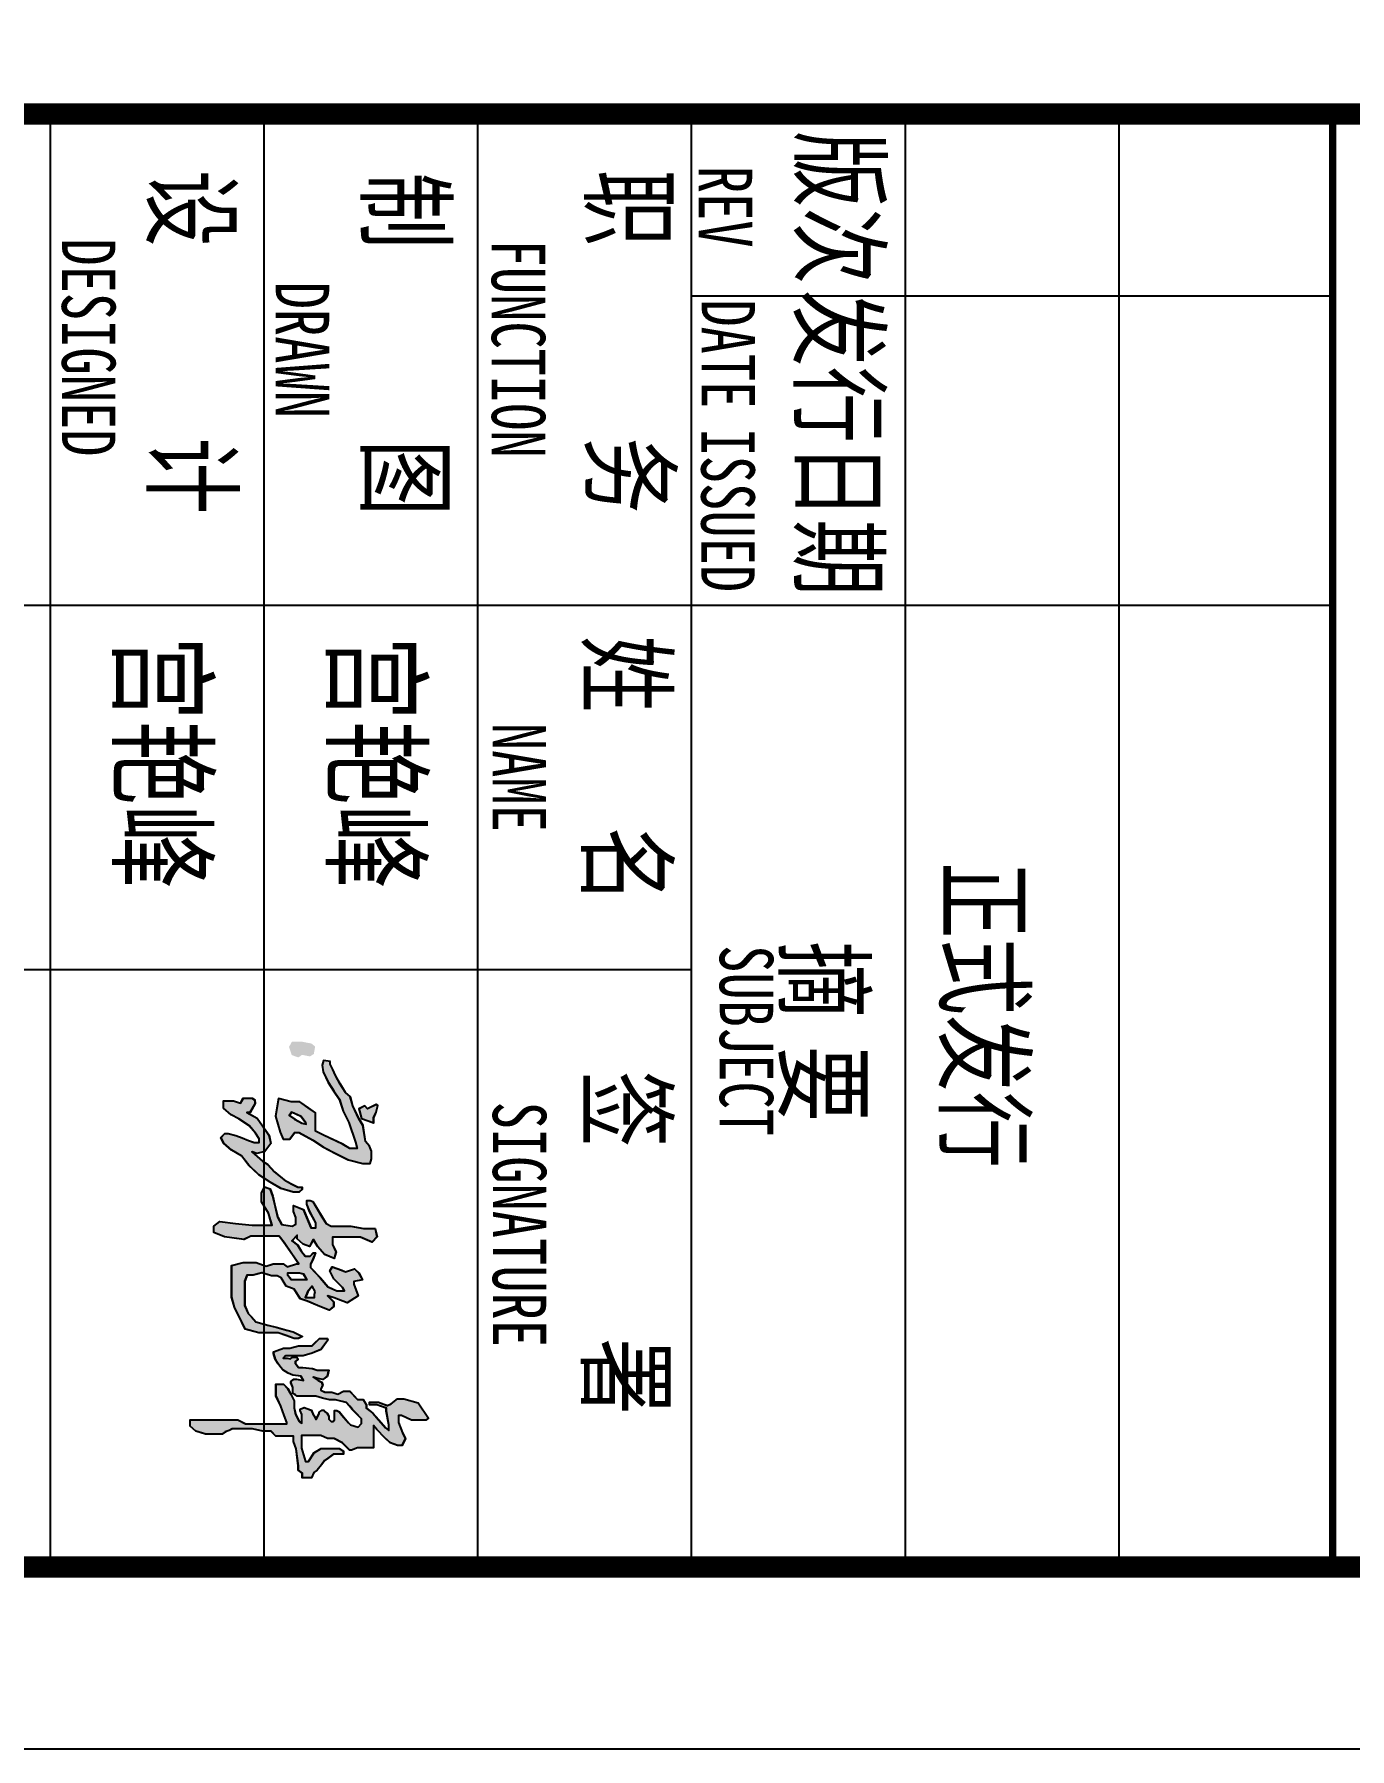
# Model space of a CAD drawing. Extents: x -46552 to 500351, y 55470 to 139570.
# Drawn here: x 137415 to 144654, y 55470 to 64909 of the extents above; entities that cross this region are included whole.
import ezdxf

# ---------------------------------------------------------------- set-up
doc = ezdxf.new("R2010")
doc.units = 0
doc.header["$LTSCALE"] = 1000
doc.header["$MEASUREMENT"] = 0
doc.layers.add('PUB_TITLE', color=7, linetype='Continuous')
doc.layers.add('TK', color=126, linetype='Continuous')
doc.styles.add('-宋体', font='', dxfattribs={"width": 0.8})
doc.styles.get('-宋体').set_extended_font_data('SimSun')

# ---------------------------------------------------------------- blocks, each defined once
blk = doc.blocks.new('jztq')
for points in [[(263023.3, 262350.8), (263012.6, 262342.1), (263012.6, 262319.6), (263021.8, 262307.8), (263017.9, 262289.9), (263017.9, 262268.7), (263003.8, 262280.5), (263003.8, 262316.9), (263003.8, 262376.9), (262989.6, 262427.4), (262969.6, 262475.7), (262919, 262513.3), (262909.5, 262512.2), (262909.5, 262467.6), (262935.1, 262441.1), (262949.6, 262426.6), (262949.6, 262418.4), (262949.6, 262371.9), (262949.6, 262351.9), (262962.4, 262304.5), (262962.4, 262269.9), (262975.2, 262234.4), (262982.5, 262215.3), (262992.5, 262215.3), (263023.5, 262224.4), (263049, 262239.9), (263069.1, 262254.4), (263080.9, 262266.3), (263099.1, 262295.4), (263110.1, 262320.9), (263117.4, 262365.5), (263140.2, 262380.1), (263132.9, 262340), (263132.9, 262326.4), (263145.6, 262310.9), (263152.9, 262310.9), (263178.5, 262320.9), (263195.8, 262320.9), (263211.3, 262320.9), (263219.5, 262334.6), (263226.8, 262344.6), (263226.8, 262373.1), (263226.8, 262405.9), (263226.8, 262447.8), (263236.8, 262484.2), (263246.8, 262523.4), (263246.8, 262555.3), (263262.3, 262615.4), (263281.5, 262633.6), (263299.7, 262648.2), (263316.1, 262664.6), (263350.8, 262699.2), (263376.3, 262699.2), (263398.2, 262681), (263384.5, 262637.8), (263373.6, 262626.8), (263330.7, 262591.3), (263313.4, 262576.7), (263305.2, 262562.2), (263305.2, 262550.3), (263323.4, 262550.3), (263341.6, 262550.3), (263357.1, 262550.3), (263365.3, 262542.1), (263365.3, 262532.1), (263352.6, 262519.4), (263337.1, 262519.4), (263322.5, 262511.2), (263312.5, 262498.4), (263303.4, 262491.1), (263303.4, 262482), (263314.3, 262465.7), (263322.2, 262465.7), (263338, 262457.4), (263355.3, 262448.3), (263336.2, 262439.2), (263323.4, 262431), (263303.4, 262422.8), (263288.7, 262383.2), (263298.8, 262361.4), (263306.1, 262361.4), (263327.9, 262370.5), (263346.2, 262370.5), (263354.4, 262370.5), (263375.3, 262370.5), (263365.3, 262355.9), (263327.9, 262336.8), (263291.5, 262327.7), (263251.4, 262327.7), (263215.8, 262310.4), (263183.9, 262292.2), (263161.1, 262269.4), (263161.1, 262228.4), (263181.2, 262228.4), (263224, 262228.4), (263281.4, 262254.8), (263332.5, 262273), (263379.5, 262290.5), (263379.5, 262218.4), (263379.5, 262116.6), (263379.5, 262061.1), (263357.3, 262018.6), (263357.3, 261963.1), (263357.3, 261927.9), (263357.3, 261887.2), (263357.3, 261800.2), (263357.3, 261755.8), (263374, 261755.8), (263392.5, 261755.8), (263418.4, 261787.3), (263435.4, 261840.9), (263435.4, 261930.8), (263423.8, 261949.6), (263415.8, 261970.6), (263407.2, 261988), (263407.2, 262016.2), (263407.2, 262045.1), (263407.2, 262097.9), (263418.9, 262155.7), (263418.9, 262200.5), (263447.6, 262227.7), (263447.6, 262310.5), (263447.6, 262324.9), (263476.4, 262324.9), (263515.7, 262339.3), (263610, 262351.1), (263633.6, 262351.1), (263650.6, 262373.4), (263675.5, 262373.4), (263675.5, 262410), (263675.5, 262423.1), (263646.7, 262436.2), (263634.9, 262454.5), (263604.8, 262478.1), (263581.2, 262496.4), (263568.1, 262514.7), (263545.8, 262543.5), (263545.8, 262598.5), (263530.1, 262598.5), (263514.4, 262576.3), (263514.4, 262539.6), (263514.4, 262476.8), (263539.3, 262437.5), (263586.4, 262407.4), (263586.4, 262390.4), (263513.1, 262368.1), (263463.3, 262368.1), (263442.3, 262368.1), (263442.3, 262398.2), (263442.3, 262408.7), (263442.3, 262436.2), (263442.3, 262475.5), (263459.3, 262512.1), (263459.3, 262547.5), (263484.2, 262593.3), (263523.5, 262633.8), (263523.5, 262644.3), (263511.7, 262677), (263511.7, 262707.2), (263511.7, 262720.2), (263511.7, 262749), (263511.7, 262764.7), (263460.7, 262764.7), (263414.8, 262764.7), (263388.6, 262764.7), (263410.9, 262783.1), (263455.4, 262827.6), (263482.9, 262857.7), (263497.3, 262898.3), (263497.3, 262921.8), (263459.3, 262940.1), (263429.2, 262924.4), (263371.6, 262902.2), (263333.6, 262902.2), (263333.6, 262919.2), (263358.1, 262974.2), (263358.1, 263052), (263348, 263067.1), (263264.1, 263010.8), (263240.6, 262932.3), (263240.6, 262896.9), (263268.1, 262861.6), (263278.5, 262840.7), (263260.2, 262792.2), (263260.2, 262742.5), (263274.6, 262742.5), (263274.6, 262783.1), (263293, 262835.4), (263308.7, 262835.4), (263384.7, 262849.8), (263416.1, 262849.8), (263401.7, 262831.5), (263357.2, 262793.5), (263320.5, 262760.8), (263293, 262725.5), (263272, 262725.5), (263244.5, 262708.5), (263244.5, 262677), (263199.9, 262633.8), (263199.9, 262599.8), (263215.7, 262568.4), (263204.6, 262536), (263204.6, 262498.1), (263194.3, 262475.1), (263187.2, 262475.1), (263166.7, 262484.8), (263150.3, 262479.7), (263140.1, 262461.3), (263121.1, 262433.7), (263126.7, 262450.5), (263134.4, 262485.8), (263116, 262510.9), (263083.2, 262518.1), (263083.2, 262488.4), (263083.2, 262455.1), (263074, 262428.5), (263068.4, 262375.3), (263068.4, 262352.3), (263039.8, 262330.6)], [(263023.3, 262350.1), (263012.6, 262341.4), (263012.6, 262318.9), (263021.8, 262307.1), (263017.9, 262289.1), (263017.9, 262268), (263003.8, 262279.7), (263003.8, 262316.2), (263003.8, 262376.2), (262989.6, 262426.7), (262969.6, 262474.9), (262919, 262512.6), (262909.5, 262511.5), (262909.5, 262466.8), (262935.1, 262440.4), (262949.6, 262425.9), (262949.6, 262417.7), (262949.6, 262371.2), (262949.6, 262351.2), (262962.4, 262303.8), (262962.4, 262269.2), (262975.2, 262233.7), (262982.5, 262214.5), (262992.5, 262214.5), (263023.5, 262223.7), (263049, 262239.1), (263069.1, 262253.7), (263080.9, 262265.6), (263099.1, 262294.7), (263110.1, 262320.2), (263117.4, 262364.8), (263140.2, 262379.4), (263132.9, 262339.3), (263132.9, 262325.7), (263145.6, 262310.2), (263152.9, 262310.2), (263178.5, 262320.2), (263195.8, 262320.2), (263211.3, 262320.2), (263219.5, 262333.9), (263226.8, 262343.9), (263226.8, 262372.4), (263226.8, 262405.2), (263226.8, 262447.1), (263236.8, 262483.5), (263246.8, 262522.7), (263246.8, 262554.6), (263262.3, 262614.7), (263281.5, 262632.9), (263299.7, 262647.5), (263316.1, 262663.9), (263350.8, 262698.5), (263376.3, 262698.5), (263398.2, 262680.3), (263384.5, 262637), (263373.6, 262626.1), (263330.7, 262590.6), (263313.4, 262576), (263305.2, 262561.4), (263305.2, 262549.6), (263323.4, 262549.6), (263341.6, 262549.6), (263357.1, 262549.6), (263365.3, 262541.4), (263365.3, 262531.4), (263352.6, 262518.6), (263337.1, 262518.6), (263322.5, 262510.4), (263312.5, 262497.7), (263303.4, 262490.4), (263303.4, 262481.3), (263314.3, 262465), (263322.2, 262465), (263338, 262456.7), (263355.3, 262447.6), (263336.2, 262438.5), (263323.4, 262430.3), (263303.4, 262422.1), (263288.7, 262382.5), (263298.8, 262360.7), (263306.1, 262360.7), (263327.9, 262369.8), (263346.2, 262369.8), (263354.4, 262369.8), (263375.3, 262369.8), (263365.3, 262355.2), (263327.9, 262336.1), (263291.5, 262327), (263251.4, 262327), (263215.8, 262309.7), (263183.9, 262291.4), (263161.1, 262268.7), (263161.1, 262227.7), (263181.2, 262227.7), (263224, 262227.7), (263281.4, 262254.1), (263332.5, 262272.3), (263379.5, 262289.8), (263379.5, 262217.7), (263379.5, 262115.9), (263379.5, 262060.4), (263357.3, 262017.9), (263357.3, 261962.3), (263357.3, 261927.2), (263357.3, 261886.5), (263357.3, 261799.5), (263357.3, 261755.1), (263374, 261755.1), (263392.5, 261755.1), (263418.4, 261786.5), (263435.4, 261840.2), (263435.4, 261930.1), (263423.8, 261948.9), (263415.8, 261969.9), (263407.2, 261987.2), (263407.2, 262015.4), (263407.2, 262044.4), (263407.2, 262097.1), (263418.9, 262155), (263418.9, 262199.8), (263447.6, 262227), (263447.6, 262309.8), (263447.6, 262324.2), (263476.4, 262324.2), (263515.7, 262338.6), (263610, 262350.4), (263633.6, 262350.4), (263650.6, 262372.6), (263675.5, 262372.6), (263675.5, 262409.3), (263675.5, 262422.4), (263646.7, 262435.5), (263634.9, 262453.8), (263604.8, 262477.4), (263581.2, 262495.7), (263568.1, 262514), (263545.8, 262542.8), (263545.8, 262597.8), (263530.1, 262597.8), (263514.4, 262575.5), (263514.4, 262538.9), (263514.4, 262476.1), (263539.3, 262436.8), (263586.4, 262406.7), (263586.4, 262389.7), (263513.1, 262367.4), (263463.3, 262367.4), (263442.3, 262367.4), (263442.3, 262397.5), (263442.3, 262408), (263442.3, 262435.5), (263442.3, 262474.7), (263459.3, 262511.4), (263459.3, 262546.7), (263484.2, 262592.6), (263523.5, 262633.1), (263523.5, 262643.6), (263511.7, 262676.3), (263511.7, 262706.4), (263511.7, 262719.5), (263511.7, 262748.3), (263511.7, 262764), (263460.7, 262764), (263414.8, 262764), (263388.6, 262764), (263410.9, 262782.3), (263455.4, 262826.9), (263482.9, 262857), (263497.3, 262897.5), (263497.3, 262921.1), (263459.3, 262939.4), (263429.2, 262923.7), (263371.6, 262901.5), (263333.6, 262901.5), (263333.6, 262918.5), (263358.1, 262973.5), (263358.1, 263051.3), (263348, 263066.4), (263264.1, 263010.1), (263240.6, 262931.6), (263240.6, 262896.2), (263268.1, 262860.9), (263278.5, 262839.9), (263260.2, 262791.5), (263260.2, 262741.8), (263274.6, 262741.8), (263274.6, 262782.3), (263293, 262834.7), (263308.7, 262834.7), (263384.7, 262849.1), (263416.1, 262849.1), (263401.7, 262830.8), (263357.2, 262792.8), (263320.5, 262760.1), (263293, 262724.8), (263272, 262724.8), (263244.5, 262707.7), (263244.5, 262676.3), (263199.9, 262633.1), (263199.9, 262599.1), (263215.7, 262567.7), (263204.6, 262535.2), (263204.6, 262497.4), (263194.3, 262474.4), (263187.2, 262474.4), (263166.7, 262484.1), (263150.3, 262479), (263140.1, 262460.6), (263121.1, 262432.9), (263126.7, 262449.8), (263134.4, 262485.1), (263116, 262510.2), (263083.2, 262517.3), (263083.2, 262487.7), (263083.2, 262454.4), (263074, 262427.8), (263068.4, 262374.6), (263068.4, 262351.6), (263039.8, 262329.9)]]:
    blk.add_hatch(color=1).paths.add_polyline_path(points)
h = blk.add_hatch(color=1)
h.paths.add_polyline_path([(261644.4, 262731.3), (261628.2, 262717.4), (261645.2, 262684.9), (261698.5, 262698.8), (261711.7, 262735.1), (261720.9, 262766), (261693.9, 262766), (261663.7, 262779.2), (261625.9, 262788.4), (261621.2, 262780.7)])
h.paths.add_polyline_path([(261629.1, 262651.3), (261578.6, 262637.4), (261554.4, 262611), (261509.2, 262582.6), (261460.8, 262556.2), (261428.5, 262541.2), (261399.5, 262526.1), (261383.3, 262526.1), (261378.1, 262490), (261404.7, 262481.9), (261440.3, 262487.3), (261499, 262516.7), (261546.1, 262545.3), (261591.9, 262576.7), (261657.4, 262598.1), (261720.8, 262628.7), (261829, 262665.8), (261862.9, 262674.6), (261862.9, 262634.2), (261838.8, 262594.9), (261789.7, 262490.1), (261767.8, 262445.3), (261721.9, 262445.3), (261666.2, 262445.3), (261638.9, 262406), (261606.1, 262359.1), (261606.1, 262312.1), (261588.6, 262242.3), (261684.8, 262225.9), (261773.3, 262251), (261812.6, 262267.4), (261812.6, 262303.4), (261775.5, 262330.7), (261775.5, 262354.7), (261795.1, 262391.8), (261818.1, 262432.2), (261855.2, 262490.1), (261891.3, 262556.7), (261925.2, 262626.5), (261944.8, 262705.1), (261944.8, 262746.6), (261920.1, 262753.4), (261877.6, 262753.4), (261849.6, 262743.2), (261823.8, 262721.2), (261736.7, 262707.2), (261699, 262685.2)])
h.paths.add_polyline_path([(261729.4, 262394.4), (261723.3, 262371.6), (261701.3, 262331.3), (261682.3, 262301.7), (261663.3, 262313.1), (261687.6, 262365.5), (261721.8, 262391.4)], flags=16)
h = blk.add_hatch(color=1)
h.paths.add_polyline_path([(261644.4, 262730.6), (261628.2, 262716.7), (261645.2, 262684.2), (261698.5, 262698.1), (261711.7, 262734.4), (261720.9, 262765.3), (261693.9, 262765.3), (261663.7, 262778.4), (261625.9, 262787.7), (261621.2, 262780)])
h.paths.add_polyline_path([(261629.1, 262650.6), (261578.6, 262636.6), (261554.4, 262610.3), (261509.2, 262581.8), (261460.8, 262555.5), (261428.5, 262540.5), (261399.5, 262525.4), (261383.3, 262525.4), (261378.1, 262489.3), (261404.7, 262481.1), (261440.3, 262486.6), (261499, 262515.9), (261546.1, 262544.6), (261591.9, 262576), (261657.4, 262597.4), (261720.8, 262628), (261829, 262665.1), (261862.9, 262673.8), (261862.9, 262633.5), (261838.8, 262594.2), (261789.7, 262489.3), (261767.8, 262444.6), (261721.9, 262444.6), (261666.2, 262444.6), (261638.9, 262405.3), (261606.1, 262358.3), (261606.1, 262311.4), (261588.6, 262241.5), (261684.8, 262225.2), (261773.3, 262250.3), (261812.6, 262266.6), (261812.6, 262302.7), (261775.5, 262330), (261775.5, 262354), (261795.1, 262391.1), (261818.1, 262431.5), (261855.2, 262489.3), (261891.3, 262555.9), (261925.2, 262625.8), (261944.8, 262704.4), (261944.8, 262745.9), (261920.1, 262752.7), (261877.6, 262752.7), (261849.6, 262742.5), (261823.8, 262720.5), (261736.7, 262706.5), (261699, 262684.5)])
h.paths.add_polyline_path([(261729.4, 262393.7), (261723.3, 262370.9), (261701.3, 262330.6), (261682.3, 262301), (261663.3, 262312.4), (261687.6, 262364.8), (261721.8, 262390.6)], flags=16)
h = blk.add_hatch(color=1)
h.paths.add_polyline_path([(262299.2, 262420.8), (262264.6, 262406.4), (262198.2, 262378.7), (262177.7, 262324.4), (262210.3, 262324.4), (262242.9, 262337.7), (262279.1, 262337.7), (262291.1, 262317.2), (262281.5, 262259.3), (262240.5, 262237.7), (262185, 262223.2), (262124.7, 262209.9), (262086, 262195.5), (262074, 262165.3), (262109, 262148.5), (262156, 262148.5), (262220, 262187), (262285.1, 262206.3), (262285.1, 262169), (262285.1, 262096.6), (262275.4, 262005), (262265.8, 261919.5), (262291.1, 261885.7), (262324.9, 261885.7), (262349, 261944.8), (262363.5, 262052), (262345.4, 262089.4), (262345.4, 262125.6), (262345.4, 262152.1), (262345.4, 262166.5), (262345.4, 262208.7), (262345.4, 262246.1), (262380.4, 262272.6), (262449.2, 262319.6), (262498.6, 262353.4), (262498.6, 262341.3), (262514.3, 262289.5), (262497.4, 262267.8), (262497.4, 262248.5), (262497.4, 262213.5), (262510.7, 262173.8), (262490.2, 262119.5), (262490.2, 262048.4), (262507.1, 261984.5), (262539.6, 261984.5), (262603.6, 261984.5), (262682, 261984.5), (262737.5, 262000.2), (262819.5, 262040), (262856.9, 262059.3), (262878.6, 262134), (262878.6, 262185.8), (262878.6, 262240.1), (262891.9, 262283.5), (262908.8, 262328.1), (262908.8, 262351), (262897.9, 262373.9), (262872.6, 262323.2), (262862.9, 262287.1), (262846, 262229.2), (262835.2, 262182.2), (262816.7, 262117.5), (262790.6, 262093), (262771.3, 262074.9), (262726.6, 262055.7), (262672.3, 262055.7), (262619.3, 262055.7), (262593.9, 262055.7), (262560.1, 262068.9), (262560.1, 262101.5), (262546.9, 262150.9), (262563.8, 262203.9), (262563.8, 262235.2), (262575.8, 262256.2), (262621.6, 262283.9), (262637.3, 262328.5), (262690.4, 262362.3), (262703.7, 262400.8), (262732.6, 262469.5), (262753.1, 262521.4), (262733.8, 262545.5), (262707.3, 262545.5), (262674.7, 262512.9), (262684.4, 262547.9), (262712.1, 262620.2), (262674.7, 262680.5), (262609.6, 262656.3), (262595.1, 262656.3), (262585.4, 262704.6), (262548, 262682.9), (262526.3, 262660), (262542, 262610.5), (262532.4, 262590.1), (262514.3, 262538.2), (262536, 262525), (262580.6, 262546.7), (262627.7, 262593.7), (262645.8, 262604.5), (262645.8, 262563.5), (262624, 262514.1), (262574.6, 262471.9), (262517.9, 262417.7), (262499.8, 262417.7), (262476.9, 262429.8), (262438.3, 262445.4), (262438.3, 262433.4), (262455.2, 262416.5), (262455.2, 262390), (262429.8, 262368.3), (262396, 262347.8), (262371.9, 262316.5), (262340.5, 262344.2), (262359.8, 262344.2), (262390, 262377.9), (262403.3, 262412.9), (262364.7, 262433.4), (262404.5, 262458.7), (262446.7, 262496), (262468.4, 262547.9), (262432.2, 262558.7), (262392.4, 262539.4), (262351.4, 262539.4), (262351.4, 262619), (262351.4, 262692.5), (262377.9, 262756.4), (262349, 262784.1), (262304.4, 262774.5), (262304.4, 262710.6), (262289.9, 262639.5), (262289.9, 262532.2), (262276.6, 262504.5), (262239.2, 262481.6), (262154.8, 262431), (262148.8, 262416), (262148.8, 262398), (262169.3, 262398), (262210.3, 262413.6), (262271.8, 262447.4), (262299.2, 262447.4)])
h.paths.add_polyline_path([(262553.9, 262378.8), (262585.7, 262397.5), (262585.7, 262367.6), (262585.7, 262312.6), (262561.4, 262293), (262548.3, 262293), (262548.3, 262315.4), (262548.3, 262357.4)], flags=16)
h.paths.add_polyline_path([(262621.2, 262427.4), (262650.1, 262444.2), (262667, 262440.5), (262682.8, 262440.5), (262682.8, 262424.6), (262682.8, 262390), (262652.9, 262402.2)], flags=16)
h = blk.add_hatch(color=1)
h.paths.add_polyline_path([(262299.2, 262420.1), (262264.6, 262405.7), (262198.2, 262378), (262177.7, 262323.7), (262210.3, 262323.7), (262242.9, 262337), (262279.1, 262337), (262291.1, 262316.5), (262281.5, 262258.6), (262240.5, 262236.9), (262185, 262222.5), (262124.7, 262209.2), (262086, 262194.8), (262074, 262164.6), (262109, 262147.7), (262156, 262147.7), (262220, 262186.3), (262285.1, 262205.6), (262285.1, 262168.2), (262285.1, 262095.9), (262275.4, 262004.3), (262265.8, 261918.7), (262291.1, 261885), (262324.9, 261885), (262349, 261944.1), (262363.5, 262051.3), (262345.4, 262088.7), (262345.4, 262124.8), (262345.4, 262151.4), (262345.4, 262165.8), (262345.4, 262208), (262345.4, 262245.4), (262380.4, 262271.9), (262449.2, 262318.9), (262498.6, 262352.6), (262498.6, 262340.6), (262514.3, 262288.8), (262497.4, 262267.1), (262497.4, 262247.8), (262497.4, 262212.8), (262510.7, 262173.1), (262490.2, 262118.8), (262490.2, 262047.7), (262507.1, 261983.8), (262539.6, 261983.8), (262603.6, 261983.8), (262682, 261983.8), (262737.5, 261999.5), (262819.5, 262039.3), (262856.9, 262058.6), (262878.6, 262133.3), (262878.6, 262185.1), (262878.6, 262239.3), (262891.9, 262282.7), (262908.8, 262327.3), (262908.8, 262350.2), (262897.9, 262373.1), (262872.6, 262322.5), (262862.9, 262286.4), (262846, 262228.5), (262835.2, 262181.5), (262816.7, 262116.8), (262790.6, 262092.3), (262771.3, 262074.2), (262726.6, 262054.9), (262672.3, 262054.9), (262619.3, 262054.9), (262593.9, 262054.9), (262560.1, 262068.2), (262560.1, 262100.7), (262546.9, 262150.2), (262563.8, 262203.2), (262563.8, 262234.5), (262575.8, 262255.5), (262621.6, 262283.2), (262637.3, 262327.8), (262690.4, 262361.5), (262703.7, 262400.1), (262732.6, 262468.8), (262753.1, 262520.6), (262733.8, 262544.7), (262707.3, 262544.7), (262674.7, 262512.2), (262684.4, 262547.2), (262712.1, 262619.5), (262674.7, 262679.7), (262609.6, 262655.6), (262595.1, 262655.6), (262585.4, 262703.8), (262548, 262682.1), (262526.3, 262659.2), (262542, 262609.8), (262532.4, 262589.3), (262514.3, 262537.5), (262536, 262524.3), (262580.6, 262545.9), (262627.7, 262593), (262645.8, 262603.8), (262645.8, 262562.8), (262624, 262513.4), (262574.6, 262471.2), (262517.9, 262417), (262499.8, 262417), (262476.9, 262429), (262438.3, 262444.7), (262438.3, 262432.7), (262455.2, 262415.8), (262455.2, 262389.3), (262429.8, 262367.6), (262396, 262347.1), (262371.9, 262315.7), (262340.5, 262343.5), (262359.8, 262343.5), (262390, 262377.2), (262403.3, 262412.2), (262364.7, 262432.7), (262404.5, 262458), (262446.7, 262495.3), (262468.4, 262547.2), (262432.2, 262558), (262392.4, 262538.7), (262351.4, 262538.7), (262351.4, 262618.3), (262351.4, 262691.8), (262377.9, 262755.7), (262349, 262783.4), (262304.4, 262773.7), (262304.4, 262709.9), (262289.9, 262638.8), (262289.9, 262531.5), (262276.6, 262503.8), (262239.2, 262480.9), (262154.8, 262430.2), (262148.8, 262415.3), (262148.8, 262397.2), (262169.3, 262397.2), (262210.3, 262412.9), (262271.8, 262446.7), (262299.2, 262446.7)])
h.paths.add_polyline_path([(262553.9, 262378.1), (262585.7, 262396.8), (262585.7, 262366.9), (262585.7, 262311.8), (262561.4, 262292.2), (262548.3, 262292.2), (262548.3, 262314.6), (262548.3, 262356.6)], flags=16)
h.paths.add_polyline_path([(262621.2, 262426.7), (262650.1, 262443.5), (262667, 262439.7), (262682.8, 262439.7), (262682.8, 262423.9), (262682.8, 262389.3), (262652.9, 262401.5)], flags=16)
h = blk.add_hatch(color=1)
h.paths.add_polyline_path([(261347.4, 262371.3), (261356.2, 262415), (261342.6, 262436.1), (261312.5, 262441.6), (261300.9, 262443), (261285.2, 262422.5), (261275.6, 262373.3), (261275.6, 262316), (261303.6, 262300.3), (261348.7, 262315.3), (261361.7, 262351.5)])
h.paths.add_polyline_path([(261664.1, 262068.9), (261664.1, 262085.1), (261615.5, 262113.3), (261595.8, 262110.7), (261585.6, 262096.2), (261585.6, 262048.5), (261613.8, 262033.1), (261601, 261993.9), (261601, 261939.3), (261641.1, 261939.3), (261677.8, 261981.1), (261699.1, 262023.8), (261738.4, 262081.7), (261778.5, 262115), (261809.2, 262135.4), (261829.7, 262135.4), (261829.7, 262109), (261818.6, 262076.6), (261804.1, 262042.5), (261791.3, 262006.7), (261781, 261964.1), (261781, 261946.2), (261802.4, 261925.7), (261833.9, 261940.2), (261872.3, 261984.5), (261903.9, 262038.2), (261954.2, 262077.5), (262007.2, 262133.7), (262049, 262196), (262083.1, 262255.7), (262103.6, 262323.9), (262103.6, 262354.5), (262089.1, 262371.6), (262075.4, 262371.6), (262075.4, 262349.4), (262058.4, 262312.8), (262035.3, 262272.7), (261991.8, 262219), (261950.8, 262182.3), (261932.9, 262154.2), (261880.9, 262096.2), (261890.2, 262122.6), (261879.2, 262167), (261836.5, 262200.2), (261790.4, 262190), (261738.4, 262154.2), (261695.7, 262124.4)])
h = blk.add_hatch(color=1)
h.paths.add_polyline_path([(261347.4, 262370.6), (261356.2, 262414.3), (261342.6, 262435.4), (261312.5, 262440.9), (261300.9, 262442.2), (261285.2, 262421.8), (261275.6, 262372.6), (261275.6, 262315.3), (261303.6, 262299.6), (261348.7, 262314.6), (261361.7, 262350.8)])
h.paths.add_polyline_path([(261664.1, 262068.2), (261664.1, 262084.4), (261615.5, 262112.6), (261595.8, 262110), (261585.6, 262095.5), (261585.6, 262047.8), (261613.8, 262032.4), (261601, 261993.2), (261601, 261938.6), (261641.1, 261938.6), (261677.8, 261980.4), (261699.1, 262023), (261738.4, 262081), (261778.5, 262114.3), (261809.2, 262134.7), (261829.7, 262134.7), (261829.7, 262108.3), (261818.6, 262075.9), (261804.1, 262041.8), (261791.3, 262006), (261781, 261963.4), (261781, 261945.4), (261802.4, 261925), (261833.9, 261939.5), (261872.3, 261983.8), (261903.9, 262037.5), (261954.2, 262076.7), (262007.2, 262133), (262049, 262195.3), (262083.1, 262254.9), (262103.6, 262323.1), (262103.6, 262353.8), (262089.1, 262370.9), (262075.4, 262370.9), (262075.4, 262348.7), (262058.4, 262312.1), (262035.3, 262272), (261991.8, 262218.3), (261950.8, 262181.6), (261932.9, 262153.5), (261880.9, 262095.5), (261890.2, 262121.9), (261879.2, 262166.3), (261836.5, 262199.5), (261790.4, 262189.3), (261738.4, 262153.5), (261695.7, 262123.6)])
at = {"color": 1}
for points in [[(262919, 262513.3), (262969.6, 262475.7), (262989.6, 262427.4), (263003.8, 262376.9), (263003.8, 262316.9), (263003.8, 262280.5), (263017.9, 262268.7), (263017.9, 262289.9), (263021.8, 262307.8), (263012.6, 262319.6), (263012.6, 262342.1), (263023.3, 262350.8), (263036.6, 262334.4), (263044.8, 262334.4), (263068.4, 262352.3), (263068.4, 262375.3), (263074, 262428.5), (263083.2, 262455.1), (263083.2, 262488.4), (263083.2, 262518.1), (263116, 262510.9), (263134.4, 262485.8), (263126.7, 262450.5), (263121.1, 262433.7), (263140.1, 262461.3), (263150.3, 262479.7), (263166.7, 262484.8), (263187.2, 262475.1), (263194.3, 262475.1), (263204.6, 262498.1), (263204.6, 262536), (263215.7, 262568.4), (263199.9, 262599.8), (263199.9, 262633.8), (263244.5, 262677), (263244.5, 262708.5), (263272, 262725.5), (263293, 262725.5), (263320.5, 262760.8), (263357.2, 262793.5), (263401.7, 262831.5), (263416.1, 262849.8), (263384.7, 262849.8), (263308.7, 262835.4), (263293, 262835.4), (263274.6, 262783.1), (263274.6, 262742.5), (263260.2, 262742.5), (263260.2, 262742.5), (263260.2, 262792.2), (263278.5, 262840.7), (263268.1, 262861.6), (263240.6, 262896.9), (263240.6, 262932.3), (263264.1, 263010.8), (263348, 263067.1), (263358.1, 263052), (263358.1, 262974.2), (263333.6, 262919.2), (263333.6, 262902.2), (263371.6, 262902.2), (263429.2, 262924.4), (263459.3, 262940.1), (263497.3, 262921.8), (263497.3, 262898.3), (263482.9, 262857.7), (263455.4, 262827.6), (263410.9, 262783.1), (263388.6, 262764.7), (263414.8, 262764.7), (263460.7, 262764.7), (263511.7, 262764.7), (263511.7, 262749), (263511.7, 262720.2), (263511.7, 262707.2), (263511.7, 262677), (263523.5, 262644.3), (263523.5, 262633.8), (263484.2, 262593.3), (263459.3, 262547.5), (263459.3, 262512.1), (263442.3, 262475.5), (263442.3, 262436.2), (263442.3, 262408.7), (263442.3, 262398.2), (263442.3, 262368.1), (263463.3, 262368.1), (263513.1, 262368.1), (263586.4, 262390.4), (263586.4, 262407.4), (263539.3, 262437.5), (263514.4, 262476.8), (263514.4, 262539.6), (263514.4, 262576.3), (263530.1, 262598.5), (263545.8, 262598.5), (263545.8, 262543.5), (263568.1, 262514.7), (263581.2, 262496.4), (263604.8, 262478.1), (263634.9, 262454.5), (263646.7, 262436.2), (263675.5, 262423.1), (263675.5, 262410), (263675.5, 262410), (263675.5, 262373.4), (263650.6, 262373.4), (263633.6, 262351.1), (263610, 262351.1), (263515.7, 262339.3), (263476.4, 262324.9), (263447.6, 262324.9), (263447.6, 262310.5), (263447.6, 262227.7), (263418.9, 262200.5), (263418.9, 262155.7), (263407.2, 262097.9), (263407.2, 262045.1), (263407.2, 262016.2), (263407.2, 261988), (263415.8, 261970.6), (263423.8, 261949.6), (263435.4, 261930.8), (263435.4, 261840.9), (263418.4, 261787.3), (263392.5, 261755.8), (263374, 261755.8), (263357.3, 261755.8), (263357.3, 261800.2), (263357.3, 261887.2), (263357.3, 261927.9), (263357.3, 261963.1), (263357.3, 262018.6), (263379.5, 262061.1), (263379.5, 262116.6), (263379.5, 262218.4), (263379.5, 262287.6), (263371.7, 262287.6), (263332.5, 262273), (263281.4, 262254.8), (263224, 262228.4), (263181.2, 262228.4), (263161.1, 262228.4), (263161.1, 262269.4), (263183.9, 262292.2), (263215.8, 262310.4), (263251.4, 262327.7), (263291.5, 262327.7), (263327.9, 262336.8), (263365.3, 262355.9), (263375.3, 262370.5), (263354.4, 262370.5), (263346.2, 262370.5), (263327.9, 262370.5), (263306.1, 262361.4), (263298.8, 262361.4), (263288.7, 262383.2), (263303.4, 262422.8), (263323.4, 262431), (263336.2, 262439.2), (263355.3, 262448.3), (263338, 262457.4), (263322.2, 262465.7), (263322.2, 262465.7), (263314.3, 262465.7), (263303.4, 262482), (263303.4, 262491.1), (263312.5, 262498.4), (263322.5, 262511.2), (263337.1, 262519.4), (263352.6, 262519.4), (263365.3, 262532.1), (263365.3, 262532.1), (263365.3, 262542.1), (263357.1, 262550.3), (263341.6, 262550.3), (263323.4, 262550.3), (263305.2, 262550.3), (263305.2, 262562.2), (263313.4, 262576.7), (263330.7, 262591.3), (263373.6, 262626.8), (263384.5, 262637.8), (263398.2, 262681), (263376.3, 262699.2), (263350.8, 262699.2), (263316.1, 262664.6), (263299.7, 262648.2), (263281.5, 262633.6), (263262.3, 262615.4), (263246.8, 262555.3), (263246.8, 262523.4), (263236.8, 262484.2), (263226.8, 262447.8), (263226.8, 262405.9), (263226.8, 262373.1), (263226.8, 262344.6), (263219.5, 262334.6), (263211.3, 262320.9), (263211.3, 262320.9), (263195.8, 262320.9), (263178.5, 262320.9), (263152.9, 262310.9), (263145.6, 262310.9), (263132.9, 262326.4), (263132.9, 262340), (263140.2, 262380.1), (263117.4, 262365.5), (263110.1, 262320.9), (263099.1, 262295.4), (263080.9, 262266.3), (263069.1, 262254.4), (263049, 262239.9), (263023.5, 262224.4), (262992.5, 262215.3), (262982.5, 262215.3), (262975.2, 262234.4), (262962.4, 262269.9), (262962.4, 262304.5), (262949.6, 262351.9), (262949.6, 262371.9), (262949.6, 262418.4), (262949.6, 262426.6), (262935.1, 262441.1), (262909.5, 262467.6), (262909.5, 262512.2), (262919, 262513.3)], [(262919, 262512.6), (262969.6, 262474.9), (262989.6, 262426.7), (263003.8, 262376.2), (263003.8, 262316.2), (263003.8, 262279.7), (263017.9, 262268), (263017.9, 262289.1), (263021.8, 262307.1), (263012.6, 262318.9), (263012.6, 262341.4), (263023.3, 262350.1), (263036.6, 262333.7), (263044.8, 262333.7), (263068.4, 262351.6), (263068.4, 262374.6), (263074, 262427.8), (263083.2, 262454.4), (263083.2, 262487.7), (263083.2, 262517.3), (263116, 262510.2), (263134.4, 262485.1), (263126.7, 262449.8), (263121.1, 262432.9), (263140.1, 262460.6), (263150.3, 262479), (263166.7, 262484.1), (263187.2, 262474.4), (263194.3, 262474.4), (263204.6, 262497.4), (263204.6, 262535.2), (263215.7, 262567.7), (263199.9, 262599.1), (263199.9, 262633.1), (263244.5, 262676.3), (263244.5, 262707.7), (263272, 262724.8), (263293, 262724.8), (263320.5, 262760.1), (263357.2, 262792.8), (263401.7, 262830.8), (263416.1, 262849.1), (263384.7, 262849.1), (263308.7, 262834.7), (263293, 262834.7), (263274.6, 262782.3), (263274.6, 262741.8), (263260.2, 262741.8), (263260.2, 262741.8), (263260.2, 262791.5), (263278.5, 262839.9), (263268.1, 262860.9), (263240.6, 262896.2), (263240.6, 262931.6), (263264.1, 263010.1), (263348, 263066.4), (263358.1, 263051.3), (263358.1, 262973.5), (263333.6, 262918.5), (263333.6, 262901.5), (263371.6, 262901.5), (263429.2, 262923.7), (263459.3, 262939.4), (263497.3, 262921.1), (263497.3, 262897.5), (263482.9, 262857), (263455.4, 262826.9), (263410.9, 262782.3), (263388.6, 262764), (263414.8, 262764), (263460.7, 262764), (263511.7, 262764), (263511.7, 262748.3), (263511.7, 262719.5), (263511.7, 262706.4), (263511.7, 262676.3), (263523.5, 262643.6), (263523.5, 262633.1), (263484.2, 262592.6), (263459.3, 262546.7), (263459.3, 262511.4), (263442.3, 262474.7), (263442.3, 262435.5), (263442.3, 262408), (263442.3, 262397.5), (263442.3, 262367.4), (263463.3, 262367.4), (263513.1, 262367.4), (263586.4, 262389.7), (263586.4, 262406.7), (263539.3, 262436.8), (263514.4, 262476.1), (263514.4, 262538.9), (263514.4, 262575.5), (263530.1, 262597.8), (263545.8, 262597.8), (263545.8, 262542.8), (263568.1, 262514), (263581.2, 262495.7), (263604.8, 262477.4), (263634.9, 262453.8), (263646.7, 262435.5), (263675.5, 262422.4), (263675.5, 262409.3), (263675.5, 262409.3), (263675.5, 262372.6), (263650.6, 262372.6), (263633.6, 262350.4), (263610, 262350.4), (263515.7, 262338.6), (263476.4, 262324.2), (263447.6, 262324.2), (263447.6, 262309.8), (263447.6, 262227), (263418.9, 262199.8), (263418.9, 262155), (263407.2, 262097.1), (263407.2, 262044.4), (263407.2, 262015.4), (263407.2, 261987.2), (263415.8, 261969.9), (263423.8, 261948.9), (263435.4, 261930.1), (263435.4, 261840.2), (263418.4, 261786.5), (263392.5, 261755.1), (263374, 261755.1), (263357.3, 261755.1), (263357.3, 261799.5), (263357.3, 261886.5), (263357.3, 261927.2), (263357.3, 261962.3), (263357.3, 262017.9), (263379.5, 262060.4), (263379.5, 262115.9), (263379.5, 262217.7), (263379.5, 262286.9), (263371.7, 262286.9), (263332.5, 262272.3), (263281.4, 262254.1), (263224, 262227.7), (263181.2, 262227.7), (263161.1, 262227.7), (263161.1, 262268.7), (263183.9, 262291.4), (263215.8, 262309.7), (263251.4, 262327), (263291.5, 262327), (263327.9, 262336.1), (263365.3, 262355.2), (263375.3, 262369.8), (263354.4, 262369.8), (263346.2, 262369.8), (263327.9, 262369.8), (263306.1, 262360.7), (263298.8, 262360.7), (263288.7, 262382.5), (263303.4, 262422.1), (263323.4, 262430.3), (263336.2, 262438.5), (263355.3, 262447.6), (263338, 262456.7), (263322.2, 262465), (263322.2, 262465), (263314.3, 262465), (263303.4, 262481.3), (263303.4, 262490.4), (263312.5, 262497.7), (263322.5, 262510.4), (263337.1, 262518.6), (263352.6, 262518.6), (263365.3, 262531.4), (263365.3, 262531.4), (263365.3, 262541.4), (263357.1, 262549.6), (263341.6, 262549.6), (263323.4, 262549.6), (263305.2, 262549.6), (263305.2, 262561.4), (263313.4, 262576), (263330.7, 262590.6), (263373.6, 262626.1), (263384.5, 262637), (263398.2, 262680.3), (263376.3, 262698.5), (263350.8, 262698.5), (263316.1, 262663.9), (263299.7, 262647.5), (263281.5, 262632.9), (263262.3, 262614.7), (263246.8, 262554.6), (263246.8, 262522.7), (263236.8, 262483.5), (263226.8, 262447.1), (263226.8, 262405.2), (263226.8, 262372.4), (263226.8, 262343.9), (263219.5, 262333.9), (263211.3, 262320.2), (263211.3, 262320.2), (263195.8, 262320.2), (263178.5, 262320.2), (263152.9, 262310.2), (263145.6, 262310.2), (263132.9, 262325.7), (263132.9, 262339.3), (263140.2, 262379.4), (263117.4, 262364.8), (263110.1, 262320.2), (263099.1, 262294.7), (263080.9, 262265.6), (263069.1, 262253.7), (263049, 262239.1), (263023.5, 262223.7), (262992.5, 262214.5), (262982.5, 262214.5), (262975.2, 262233.7), (262962.4, 262269.2), (262962.4, 262303.8), (262949.6, 262351.2), (262949.6, 262371.2), (262949.6, 262417.7), (262949.6, 262425.9), (262935.1, 262440.4), (262909.5, 262466.8), (262909.5, 262511.5), (262919, 262512.6)], [(261621.2, 262780.7), (261644.4, 262731.3), (261628.2, 262717.4), (261645.2, 262684.9), (261698.5, 262698.8), (261711.7, 262735.1), (261720.9, 262766), (261693.9, 262766), (261663.7, 262779.2), (261625.9, 262788.4), (261621.2, 262780.7)], [(261621.2, 262780), (261644.4, 262730.6), (261628.2, 262716.7), (261645.2, 262684.2), (261698.5, 262698.1), (261711.7, 262734.4), (261720.9, 262765.3), (261693.9, 262765.3), (261663.7, 262778.4), (261625.9, 262787.7), (261621.2, 262780)], [(262154.8, 262431), (262239.2, 262481.6), (262276.6, 262504.5), (262289.9, 262532.2), (262289.9, 262639.5), (262304.4, 262710.6), (262304.4, 262774.5), (262349, 262784.1), (262377.9, 262756.4), (262351.4, 262692.5), (262351.4, 262619), (262351.4, 262539.4), (262392.4, 262539.4), (262432.2, 262558.7), (262468.4, 262547.9), (262446.7, 262496), (262404.5, 262458.7), (262364.7, 262433.4), (262403.3, 262412.9), (262390, 262377.9), (262359.8, 262344.2), (262340.5, 262344.2), (262371.9, 262316.5), (262396, 262347.8), (262429.8, 262368.3), (262455.2, 262390), (262455.2, 262416.5), (262438.3, 262433.4), (262438.3, 262445.4), (262476.9, 262429.8), (262499.8, 262417.7), (262517.9, 262417.7), (262574.6, 262471.9), (262624, 262514.1), (262645.8, 262563.5), (262645.8, 262604.5), (262627.7, 262593.7), (262580.6, 262546.7), (262536, 262525), (262514.3, 262538.2), (262532.4, 262590.1), (262542, 262610.5), (262526.3, 262660), (262548, 262682.9), (262585.4, 262704.6), (262595.1, 262656.3), (262609.6, 262656.3), (262674.7, 262680.5), (262712.1, 262620.2), (262684.4, 262547.9), (262674.7, 262512.9), (262707.3, 262545.5), (262733.8, 262545.5), (262753.1, 262521.4), (262732.6, 262469.5), (262703.7, 262400.8), (262690.4, 262362.3), (262637.3, 262328.5), (262621.6, 262283.9), (262575.8, 262256.2), (262563.8, 262235.2), (262563.8, 262203.9), (262546.9, 262150.9), (262560.1, 262101.5), (262560.1, 262068.9), (262593.9, 262055.7), (262619.3, 262055.7), (262672.3, 262055.7), (262726.6, 262055.7), (262771.3, 262074.9), (262790.6, 262093), (262816.7, 262117.5), (262835.2, 262182.2), (262846, 262229.2), (262862.9, 262287.1), (262872.6, 262323.2), (262897.9, 262373.9), (262908.8, 262351), (262908.8, 262328.1), (262891.9, 262283.5), (262878.6, 262240.1), (262878.6, 262185.8), (262878.6, 262134), (262856.9, 262059.3), (262819.5, 262040), (262737.5, 262000.2), (262682, 261984.5), (262603.6, 261984.5), (262539.6, 261984.5), (262507.1, 261984.5), (262490.2, 262048.4), (262490.2, 262119.5), (262510.7, 262173.8), (262497.4, 262213.5), (262497.4, 262248.5), (262497.4, 262267.8), (262514.3, 262289.5), (262498.6, 262341.3), (262498.6, 262353.4), (262449.2, 262319.6), (262380.4, 262272.6), (262345.4, 262246.1), (262345.4, 262208.7), (262345.4, 262166.5), (262345.4, 262152.1), (262345.4, 262125.6), (262345.4, 262089.4), (262363.5, 262052), (262349, 261944.8), (262324.9, 261885.7), (262291.1, 261885.7), (262265.8, 261919.5), (262275.4, 262005), (262285.1, 262096.6), (262285.1, 262169), (262285.1, 262206.3), (262220, 262187), (262156, 262148.5), (262109, 262148.5), (262074, 262165.3), (262086, 262195.5), (262124.7, 262209.9), (262185, 262223.2), (262240.5, 262237.7), (262281.5, 262259.3), (262291.1, 262317.2), (262279.1, 262337.7), (262242.9, 262337.7), (262210.3, 262324.4), (262177.7, 262324.4), (262198.2, 262378.7), (262264.6, 262406.4), (262299.2, 262420.8), (262299.2, 262447.4), (262271.8, 262447.4), (262210.3, 262413.6), (262169.3, 262398), (262148.8, 262398), (262148.8, 262416), (262154.8, 262431)], [(262154.8, 262430.2), (262239.2, 262480.9), (262276.6, 262503.8), (262289.9, 262531.5), (262289.9, 262638.8), (262304.4, 262709.9), (262304.4, 262773.7), (262349, 262783.4), (262377.9, 262755.7), (262351.4, 262691.8), (262351.4, 262618.3), (262351.4, 262538.7), (262392.4, 262538.7), (262432.2, 262558), (262468.4, 262547.2), (262446.7, 262495.3), (262404.5, 262458), (262364.7, 262432.7), (262403.3, 262412.2), (262390, 262377.2), (262359.8, 262343.5), (262340.5, 262343.5), (262371.9, 262315.7), (262396, 262347.1), (262429.8, 262367.6), (262455.2, 262389.3), (262455.2, 262415.8), (262438.3, 262432.7), (262438.3, 262444.7), (262476.9, 262429), (262499.8, 262417), (262517.9, 262417), (262574.6, 262471.2), (262624, 262513.4), (262645.8, 262562.8), (262645.8, 262603.8), (262627.7, 262593), (262580.6, 262545.9), (262536, 262524.3), (262514.3, 262537.5), (262532.4, 262589.3), (262542, 262609.8), (262526.3, 262659.2), (262548, 262682.1), (262585.4, 262703.8), (262595.1, 262655.6), (262609.6, 262655.6), (262674.7, 262679.7), (262712.1, 262619.5), (262684.4, 262547.2), (262674.7, 262512.2), (262707.3, 262544.7), (262733.8, 262544.7), (262753.1, 262520.6), (262732.6, 262468.8), (262703.7, 262400.1), (262690.4, 262361.5), (262637.3, 262327.8), (262621.6, 262283.2), (262575.8, 262255.5), (262563.8, 262234.5), (262563.8, 262203.2), (262546.9, 262150.2), (262560.1, 262100.7), (262560.1, 262068.2), (262593.9, 262054.9), (262619.3, 262054.9), (262672.3, 262054.9), (262726.6, 262054.9), (262771.3, 262074.2), (262790.6, 262092.3), (262816.7, 262116.8), (262835.2, 262181.5), (262846, 262228.5), (262862.9, 262286.4), (262872.6, 262322.5), (262897.9, 262373.1), (262908.8, 262350.2), (262908.8, 262327.3), (262891.9, 262282.7), (262878.6, 262239.3), (262878.6, 262185.1), (262878.6, 262133.3), (262856.9, 262058.6), (262819.5, 262039.3), (262737.5, 261999.5), (262682, 261983.8), (262603.6, 261983.8), (262539.6, 261983.8), (262507.1, 261983.8), (262490.2, 262047.7), (262490.2, 262118.8), (262510.7, 262173.1), (262497.4, 262212.8), (262497.4, 262247.8), (262497.4, 262267.1), (262514.3, 262288.8), (262498.6, 262340.6), (262498.6, 262352.6), (262449.2, 262318.9), (262380.4, 262271.9), (262345.4, 262245.4), (262345.4, 262208), (262345.4, 262165.8), (262345.4, 262151.4), (262345.4, 262124.8), (262345.4, 262088.7), (262363.5, 262051.3), (262349, 261944.1), (262324.9, 261885), (262291.1, 261885), (262265.8, 261918.7), (262275.4, 262004.3), (262285.1, 262095.9), (262285.1, 262168.2), (262285.1, 262205.6), (262220, 262186.3), (262156, 262147.7), (262109, 262147.7), (262074, 262164.6), (262086, 262194.8), (262124.7, 262209.2), (262185, 262222.5), (262240.5, 262236.9), (262281.5, 262258.6), (262291.1, 262316.5), (262279.1, 262337), (262242.9, 262337), (262210.3, 262323.7), (262177.7, 262323.7), (262198.2, 262378), (262264.6, 262405.7), (262299.2, 262420.1), (262299.2, 262446.7), (262271.8, 262446.7), (262210.3, 262412.9), (262169.3, 262397.2), (262148.8, 262397.2), (262148.8, 262415.3), (262154.8, 262430.2)], [(261383.6, 262528.3), (261378.1, 262490), (261404.7, 262481.9), (261440.3, 262487.3), (261499, 262516.7), (261546.1, 262545.3), (261591.9, 262576.7), (261657.4, 262598.1), (261720.8, 262628.7), (261829, 262665.8), (261862.9, 262674.6), (261862.9, 262634.2), (261838.8, 262594.9), (261789.7, 262490.1), (261767.8, 262445.3), (261721.9, 262445.3), (261666.2, 262445.3), (261638.9, 262406), (261606.1, 262359.1), (261606.1, 262312.1), (261588.6, 262242.3), (261684.8, 262225.9), (261773.3, 262251), (261812.6, 262267.4), (261812.6, 262303.4), (261775.5, 262330.7), (261775.5, 262354.7), (261795.1, 262391.8), (261818.1, 262432.2), (261855.2, 262490.1), (261891.3, 262556.7), (261925.2, 262626.5), (261944.8, 262705.1), (261944.8, 262746.6), (261920.1, 262753.4), (261877.6, 262753.4), (261849.6, 262743.2), (261823.8, 262721.2), (261736.7, 262707.2), (261699, 262685.2), (261629.1, 262651.3), (261578.6, 262637.4), (261554.4, 262611), (261509.2, 262582.6), (261460.8, 262556.2), (261428.5, 262541.2), (261399.5, 262526.1), (261383.3, 262526.1)], [(261383.6, 262527.5), (261378.1, 262489.3), (261404.7, 262481.1), (261440.3, 262486.6), (261499, 262515.9), (261546.1, 262544.6), (261591.9, 262576), (261657.4, 262597.4), (261720.8, 262628), (261829, 262665.1), (261862.9, 262673.8), (261862.9, 262633.5), (261838.8, 262594.2), (261789.7, 262489.3), (261767.8, 262444.6), (261721.9, 262444.6), (261666.2, 262444.6), (261638.9, 262405.3), (261606.1, 262358.3), (261606.1, 262311.4), (261588.6, 262241.5), (261684.8, 262225.2), (261773.3, 262250.3), (261812.6, 262266.6), (261812.6, 262302.7), (261775.5, 262330), (261775.5, 262354), (261795.1, 262391.1), (261818.1, 262431.5), (261855.2, 262489.3), (261891.3, 262555.9), (261925.2, 262625.8), (261944.8, 262704.4), (261944.8, 262745.9), (261920.1, 262752.7), (261877.6, 262752.7), (261849.6, 262742.5), (261823.8, 262720.5), (261736.7, 262706.5), (261699, 262684.5), (261629.1, 262650.6), (261578.6, 262636.6), (261554.4, 262610.3), (261509.2, 262581.8), (261460.8, 262555.5), (261428.5, 262540.5), (261399.5, 262525.4), (261383.3, 262525.4)], [(261721.8, 262391.4), (261687.6, 262365.5), (261663.3, 262313.1), (261682.3, 262301.7), (261701.3, 262331.3), (261723.3, 262371.6), (261729.4, 262394.4), (261721.8, 262391.4)], [(261721.8, 262390.6), (261687.6, 262364.8), (261663.3, 262312.4), (261682.3, 262301), (261701.3, 262330.6), (261723.3, 262370.9), (261729.4, 262393.7), (261721.8, 262390.6)], [(262553.9, 262378.8), (262585.7, 262397.5), (262585.7, 262367.6), (262585.7, 262312.6), (262561.4, 262293), (262548.3, 262293), (262548.3, 262315.4), (262548.3, 262357.4), (262553.9, 262378.8)], [(262553.9, 262378.1), (262585.7, 262396.8), (262585.7, 262366.9), (262585.7, 262311.8), (262561.4, 262292.2), (262548.3, 262292.2), (262548.3, 262314.6), (262548.3, 262356.6), (262553.9, 262378.1)], [(262650.1, 262444.2), (262621.2, 262427.4), (262652.9, 262402.2), (262682.8, 262390), (262682.8, 262424.6), (262682.8, 262440.5), (262667, 262440.5), (262650.1, 262444.2)], [(262650.1, 262443.5), (262621.2, 262426.7), (262652.9, 262401.5), (262682.8, 262389.3), (262682.8, 262423.9), (262682.8, 262439.7), (262667, 262439.7), (262650.1, 262443.5)], [(261615.5, 262113.3), (261664.1, 262085.1), (261664.1, 262068.9), (261695.7, 262124.4), (261738.4, 262154.2), (261790.4, 262190), (261836.5, 262200.2), (261879.2, 262167), (261890.2, 262122.6), (261880.9, 262096.2), (261932.9, 262154.2), (261950.8, 262182.3), (261991.8, 262219), (262035.3, 262272.7), (262058.4, 262312.8), (262075.4, 262349.4), (262075.4, 262371.6), (262089.1, 262371.6), (262103.6, 262354.5), (262103.6, 262323.9), (262083.1, 262255.7), (262049, 262196), (262007.2, 262133.7), (261954.2, 262077.5), (261903.9, 262038.2), (261872.3, 261984.5), (261833.9, 261940.2), (261802.4, 261925.7), (261781, 261946.2), (261781, 261964.1), (261791.3, 262006.7), (261804.1, 262042.5), (261818.6, 262076.6), (261829.7, 262109), (261829.7, 262135.4), (261809.2, 262135.4), (261778.5, 262115), (261738.4, 262081.7), (261699.1, 262023.8), (261677.8, 261981.1), (261641.1, 261939.3), (261601, 261939.3), (261601, 261993.9), (261613.8, 262033.1), (261585.6, 262048.5), (261585.6, 262096.2), (261595.8, 262110.7), (261615.5, 262113.3)], [(261615.5, 262112.6), (261664.1, 262084.4), (261664.1, 262068.2), (261695.7, 262123.6), (261738.4, 262153.5), (261790.4, 262189.3), (261836.5, 262199.5), (261879.2, 262166.3), (261890.2, 262121.9), (261880.9, 262095.5), (261932.9, 262153.5), (261950.8, 262181.6), (261991.8, 262218.3), (262035.3, 262272), (262058.4, 262312.1), (262075.4, 262348.7), (262075.4, 262370.9), (262089.1, 262370.9), (262103.6, 262353.8), (262103.6, 262323.1), (262083.1, 262254.9), (262049, 262195.3), (262007.2, 262133), (261954.2, 262076.7), (261903.9, 262037.5), (261872.3, 261983.8), (261833.9, 261939.5), (261802.4, 261925), (261781, 261945.4), (261781, 261963.4), (261791.3, 262006), (261804.1, 262041.8), (261818.6, 262075.9), (261829.7, 262108.3), (261829.7, 262134.7), (261809.2, 262134.7), (261778.5, 262114.3), (261738.4, 262081), (261699.1, 262023), (261677.8, 261980.4), (261641.1, 261938.6), (261601, 261938.6), (261601, 261993.2), (261613.8, 262032.4), (261585.6, 262047.8), (261585.6, 262095.5), (261595.8, 262110), (261615.5, 262112.6)]]:
    blk.add_lwpolyline(points, dxfattribs=at)
at = {"layer": 'TK'}
for p, q in [((256167.5, 240983.8), (256167.5, 288042.7)), ((256167.5, 268043.1), (264167.5, 268043.1)), ((257168, 264513.7), (257168, 268043.1)), ((258873.4, 268043.1), (258873.4, 253925.5)), ((256167.5, 266866.7), (264167.5, 266866.7)), ((256167.5, 265690.2), (264167.5, 265690.2)), ((256167.5, 264513.7), (264167.5, 264513.7)), ((260878.6, 264513.7), (260878.6, 253890.9)), ((256167.5, 263337.2), (264167.5, 263337.2)), ((256167.5, 262160.8), (264167.5, 262160.8)), ((256167.5, 260984.3), (264167.5, 260984.3))]:
    blk.add_line(p, q, dxfattribs=at)
at = {"layer": 'TK', "const_width": 117.6}
blk.add_lwpolyline([(256167.5, 298383.8), (264167.5, 298383.8), (264167.5, 240984.3), (256167.5, 240984.3)], close=True, dxfattribs=at)
at = {"layer": 'TK', "const_width": 40}
blk.add_lwpolyline([(256167.5, 268043.1), (264167.5, 268043.1)], dxfattribs=at)
at = {"layer": 'TK', "style": '-宋体', "width": 0.75}
for s, height, p in [('正式发行', 411.76, (260285.5, 265921.1)), ('版次', 411.76, (256261.3, 265124.1)), ('发行日期', 411.76, (257136.4, 265121.2)), ('摘', 411.8, (260722.6, 265036.4)), ('要', 411.8, (261296.9, 265036.4)), ('SUBJECT', 294.12, (260743.7, 264670.3)), ('REV', 294.12, (256453.4, 264554.7)), ('DATE', 294.12, (257188.1, 264570.6)), ('ISSUED', 294.12, (257899.3, 264568.5)), ('职     务', 411.76, (256474.5, 263968.6)), ('姓   名', 411.76, (259040, 263950.6)), ('签     署', 411.76, (261435.7, 263949.5)), ('SIGNATURE', 294.12, (261605.5, 263421.4)), ('FUNCTION', 294.12, (256859.3, 263415.7)), ('NAME', 294.12, (259519.8, 263420.2)), ('制     图', 411.76, (256489, 262737)), ('宫艳峰', 453.8, (259042, 262550.5)), ('DRAWN', 294.12, (257091, 262226.4)), ('设     计', 411.76, (256476.9, 261559.5)), ('宫艳峰', 453.8, (259042, 261374)), ('DESIGNED', 294.12, (256852.3, 261050.1))]:
    blk.add_text(s, height=height, dxfattribs=at).set_placement(p)

msp = doc.modelspace()

# ---------------------------------------------------------------- linework, layer by layer
at = {"layer": 'PUB_TITLE', "color": 4}
msp.add_lwpolyline([(116501.6, 55470.3), (175901.6, 55470.3), (175901.6, 139570.3), (116501.6, 139570.3)], close=True, dxfattribs=at)
at = {"layer": 'PUB_TITLE', "color": 4, "const_width": 100}
msp.add_lwpolyline([(117501.6, 56470.3), (174901.6, 56470.3), (174901.6, 137070.3), (117501.6, 137070.3)], close=True, dxfattribs=at)

# ---------------------------------------------------------------- block references
at = {"rotation": 270}
msp.add_blockref('jztq', (-123482.7, 320637.8), dxfattribs=at)

doc.saveas('drawing.dxf')
